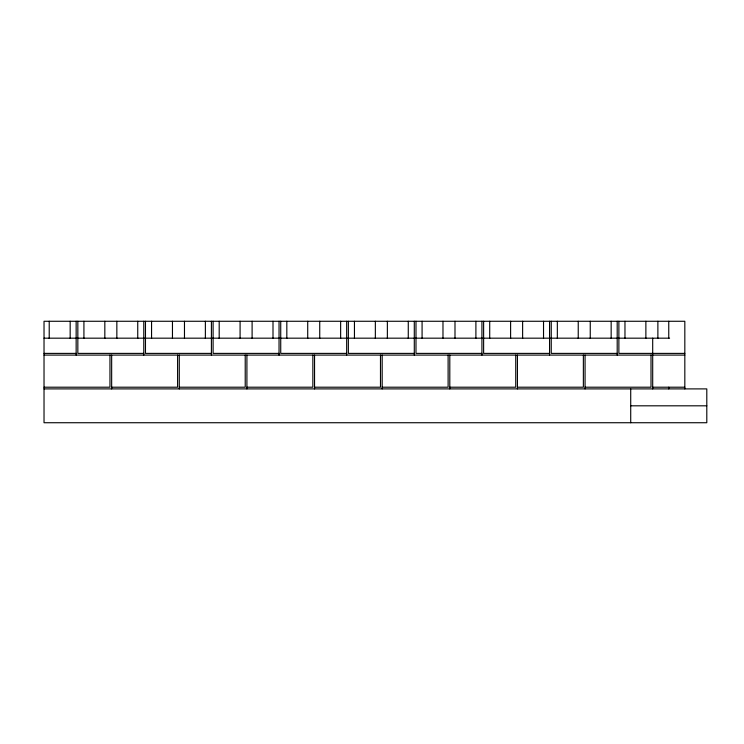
<?xml version="1.0" encoding="UTF-8"?>
<svg xmlns="http://www.w3.org/2000/svg" width="744" height="744" viewBox="0 0 744 744"><rect width="100%" height="100%" fill="white"/><g stroke="black" fill="none" stroke-linecap="round" stroke-linejoin="round"><path stroke-width="1.12" d="M44.026 338.176L669.6 338.176M44.026 353.391L76.148 353.391M143.778 353.391L77.841 353.391L77.841 321.269M211.408 353.391L145.471 353.391L145.471 321.269M279.037 353.391L213.1 353.391L213.1 321.269M346.667 353.391L280.73 353.391L280.73 321.269M414.296 353.391L348.359 353.391L348.359 321.269M481.926 353.391L415.989 353.391L415.989 321.269M549.556 353.391L483.619 353.391L483.619 321.269M617.195 353.391L551.248 353.391L551.248 321.269M652.432 353.391L618.878 353.391L618.878 321.269M652.693 353.391L684.824 353.391M44.026 355.083L684.824 355.083M44.026 387.206L109.963 387.206L109.963 355.083M111.656 387.206L177.593 387.206L177.593 355.083M179.285 387.206L245.222 387.206L245.222 355.083M246.915 387.206L312.852 387.206L312.852 355.083M314.545 387.206L380.482 387.206L380.482 355.083M382.174 387.206L448.111 387.206L448.111 355.083M449.804 387.206L515.741 387.206L515.741 355.083M517.433 387.206L583.37 387.206L583.37 355.083M585.063 387.206L651.009 387.206L651.009 355.083M652.693 387.206L684.824 387.206M44.026 388.898L706.8 388.898L706.8 422.732L44.026 422.732L44.026 321.269L684.824 321.269L684.824 388.898M630.717 405.815L706.8 405.815M668.754 321.269L668.754 338.176M668.754 387.206L668.754 388.898M657.882 321.269L657.882 338.474M652.693 338.176L652.693 388.898M645.876 321.269L645.876 338.474M630.717 388.898L630.717 422.732M624.969 321.269L624.969 338.474M617.195 321.269L617.195 355.083M611.159 321.269L611.159 338.474M590.252 321.269L590.252 338.474M585.063 355.083L585.063 388.898M578.237 321.269L578.237 338.474M557.34 321.269L557.34 338.474M549.556 321.269L549.556 355.083M543.529 321.269L543.529 338.474M522.623 321.269L522.623 338.474M517.433 355.083L517.433 388.898M510.607 321.269L510.607 338.474M489.71 321.269L489.71 338.474M481.926 321.269L481.926 355.083M475.9 321.269L475.9 338.474M454.993 321.269L454.993 338.474M449.804 355.083L449.804 388.898M442.978 321.269L442.978 338.474M422.081 321.269L422.081 338.474M414.296 321.269L414.296 355.083M408.27 321.269L408.27 338.474M387.364 321.269L387.364 338.474M382.174 355.083L382.174 388.898M375.348 321.269L375.348 338.474M354.451 321.269L354.451 338.474M346.667 321.269L346.667 355.083M340.64 321.269L340.64 338.474M319.734 321.269L319.734 338.474M314.545 355.083L314.545 388.898M307.718 321.269L307.718 338.474M286.821 321.269L286.821 338.474M279.037 321.269L279.037 355.083M273.002 321.269L273.002 338.474M252.104 321.269L252.104 338.474M246.915 355.083L246.915 388.898M240.089 321.269L240.089 338.474M219.192 321.269L219.192 338.474M211.408 321.269L211.408 355.083M205.372 321.269L205.372 338.474M184.475 321.269L184.475 338.474M179.285 355.083L179.285 388.898M172.459 321.269L172.459 338.474M151.562 321.269L151.562 338.474M143.778 321.269L143.778 355.083M137.742 321.269L137.742 338.474M116.845 321.269L116.845 338.474M111.656 355.083L111.656 388.898M104.83 321.269L104.83 338.474M83.923 321.269L83.923 338.474M76.148 321.269L76.148 355.083M70.169 321.269L70.169 338.474M49.216 321.269L49.216 338.474"/></g></svg>
